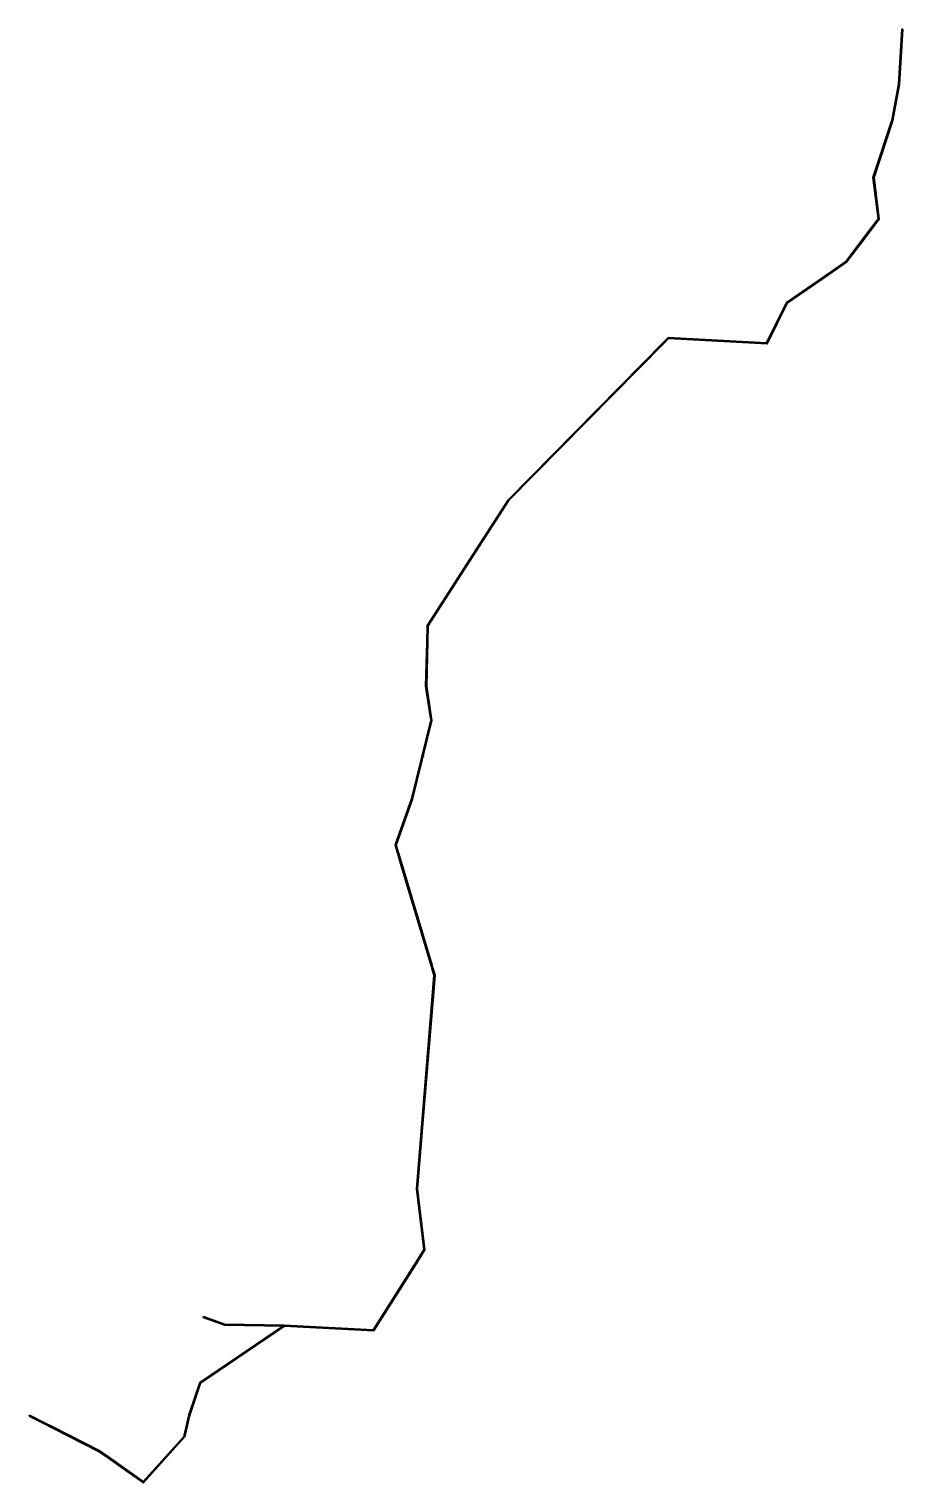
# Model space of a CAD drawing. Header units: metres. Extents: x 551365 to 552105, y 1824429 to 1825662.
import ezdxf

# ---------------------------------------------------------------- set-up
doc = ezdxf.new("R2010")
doc.units = ezdxf.units.M
doc.header["$LTSCALE"] = 5.6
doc.layers.add('11', color=7, linetype='Continuous', lineweight=13)
doc.layers.add('30', color=7, linetype='Continuous', lineweight=35)

msp = doc.modelspace()

# ---------------------------------------------------------------- hatches: boundary and pattern name
at = {"layer": '11'}
msp.add_hatch(color=256, dxfattribs=at).paths.add_polyline_path([(551698.43, 1825045.73, 1), (551698.13, 1825045.73, 1)])

# ---------------------------------------------------------------- linework, layer by layer
for p, q in [((551697.66, 1825045.73), (551697.03, 1825045.73)), ((551698.28, 1825046.98), (551698.28, 1825046.36)), ((551698.28, 1825045.1), (551698.28, 1825044.48)), ((551699.53, 1825045.73), (551698.9, 1825045.73))]:
    msp.add_line(p, q, dxfattribs=at)
msp.add_lwpolyline([(551698.28, 1825046.36), (551697.66, 1825045.73), (551698.28, 1825045.1), (551698.9, 1825045.73)], close=True, dxfattribs=at)
msp.add_circle((551698.28, 1825045.73), 0.15, dxfattribs=at)
at = {"layer": '30'}
for p, q in [((552104.48, 1825662.2), (552105.31, 1825662.15)), ((551364.78, 1824485.94), (551365.19, 1824486.76))]:
    msp.add_line(p, q, dxfattribs=at)
for points in [[(551364.78, 1824485.94), (551377.4, 1824479.53), (551384.76, 1824475.78), (551424.14, 1824455.77), (551431.33, 1824450.7), (551446.89, 1824439.72), (551461.71, 1824429.27), (551496.78, 1824468.31), (551500.95, 1824486.87), (551510.16, 1824513.78), (551581.31, 1824562.24), (551656.9, 1824558.24), (551691.56, 1824613.23), (551700.16, 1824626.88), (551694.08, 1824678.66), (551698, 1824726.87), (551707.93, 1824849.02), (551708.81, 1824859.91), (551706.98, 1824866.05), (551706.28, 1824868.38), (551680.88, 1824953.49), (551675.88, 1824970.24), (551689.8, 1825009.05), (551706.12, 1825075.94), (551705.26, 1825081.62), (551701.72, 1825105.05), (551702.66, 1825142.78), (551703, 1825156.25), (551735.59, 1825206.8), (551771.43, 1825262.39), (551903.45, 1825396.43), (551906.65, 1825399.68), (551990.31, 1825395.19), (552007.31, 1825429.66), (552034.13, 1825448.21), (552057.64, 1825464.47), (552071.58, 1825482.91), (552085.33, 1825501.12), (552080.85, 1825536.19), (552096.73, 1825584.59), (552102.49, 1825615.24), (552105.31, 1825662.15)], [(551512.53, 1824570.36), (551530.52, 1824563.9), (551530.55, 1824563.9), (551564.19, 1824563.45), (551581.06, 1824563.17), (551656.41, 1824559.18), (551690.7, 1824613.58), (551699.22, 1824627.1), (551693.16, 1824678.64), (551697.14, 1824727.57), (551707.02, 1824849.15), (551707.89, 1824859.81), (551706.21, 1824865.41), (551705.52, 1824867.74), (551679.64, 1824954.44), (551674.92, 1824970.27), (551688.92, 1825009.32), (551705.19, 1825075.99), (551704.39, 1825081.28), (551700.8, 1825104.99), (551701.74, 1825142.4), (551702.09, 1825156.53), (551735.11, 1825207.76), (551770.71, 1825262.97), (551903.08, 1825397.36), (551906.28, 1825400.61), (551989.76, 1825396.14), (552006.59, 1825430.28), (552033.75, 1825449.06), (552057, 1825465.14), (552070.61, 1825483.16), (552084.38, 1825501.37), (552079.91, 1825536.28), (552095.84, 1825584.82), (552101.58, 1825615.35), (552104.48, 1825662.2)], [(551365.19, 1824486.76), (551377.95, 1824480.27), (551384.93, 1824476.72), (551424.61, 1824456.55), (551431.95, 1824451.38), (551447.63, 1824440.32), (551461.57, 1824430.49), (551495.94, 1824468.74), (551500.07, 1824487.12), (551509.39, 1824514.36), (551579.76, 1824562.29), (551564.18, 1824562.53), (551530.36, 1824562.99), (551529.73, 1824563.22), (551512.22, 1824569.5), (551512.53, 1824570.36)]]:
    msp.add_lwpolyline(points, dxfattribs=at)

doc.saveas('drawing.dxf')
